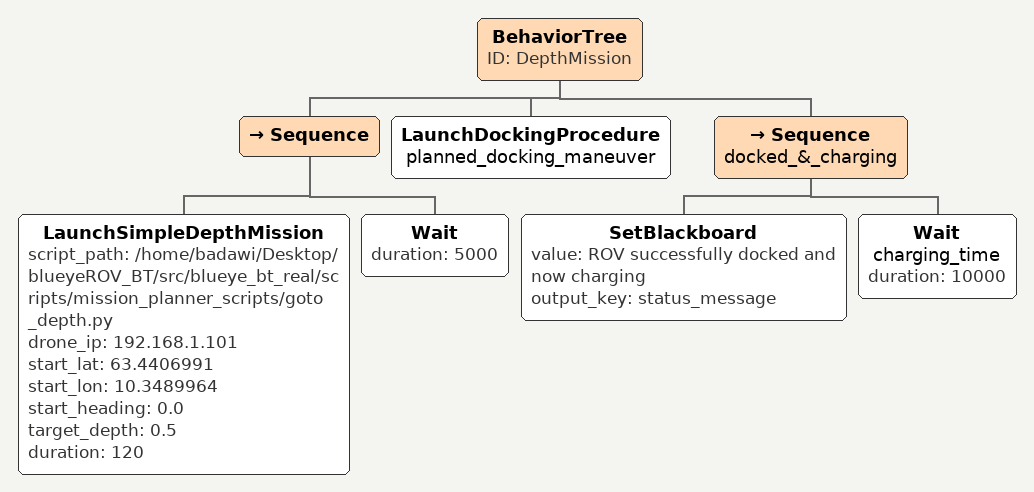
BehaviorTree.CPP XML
<?xml version="1.0"?>
<root BTCPP_format="4">
    <BehaviorTree ID="DepthMission">
        <Sequence>
            <LaunchSimpleDepthMission
                script_path="/home/badawi/Desktop/blueyeROV_BT/src/blueye_bt_real/scripts/mission_planner_scripts/goto_depth.py"
                drone_ip="192.168.1.101"
                start_lat="63.4406991"
                start_lon="10.3489964"
                start_heading="0.0"
                target_depth="0.5"
                duration="120" />
            <Wait duration="5000"/>
        </Sequence>

        <LaunchDockingProcedure name="planned_docking_maneuver"/>
        <Sequence name="docked_&amp;_charging">
            <SetBlackboard value="ROV successfully docked and now charging"
                output_key="status_message"/>
            <Wait name="charging_time" duration="10000"/>
        </Sequence>
    </BehaviorTree>

</root>
